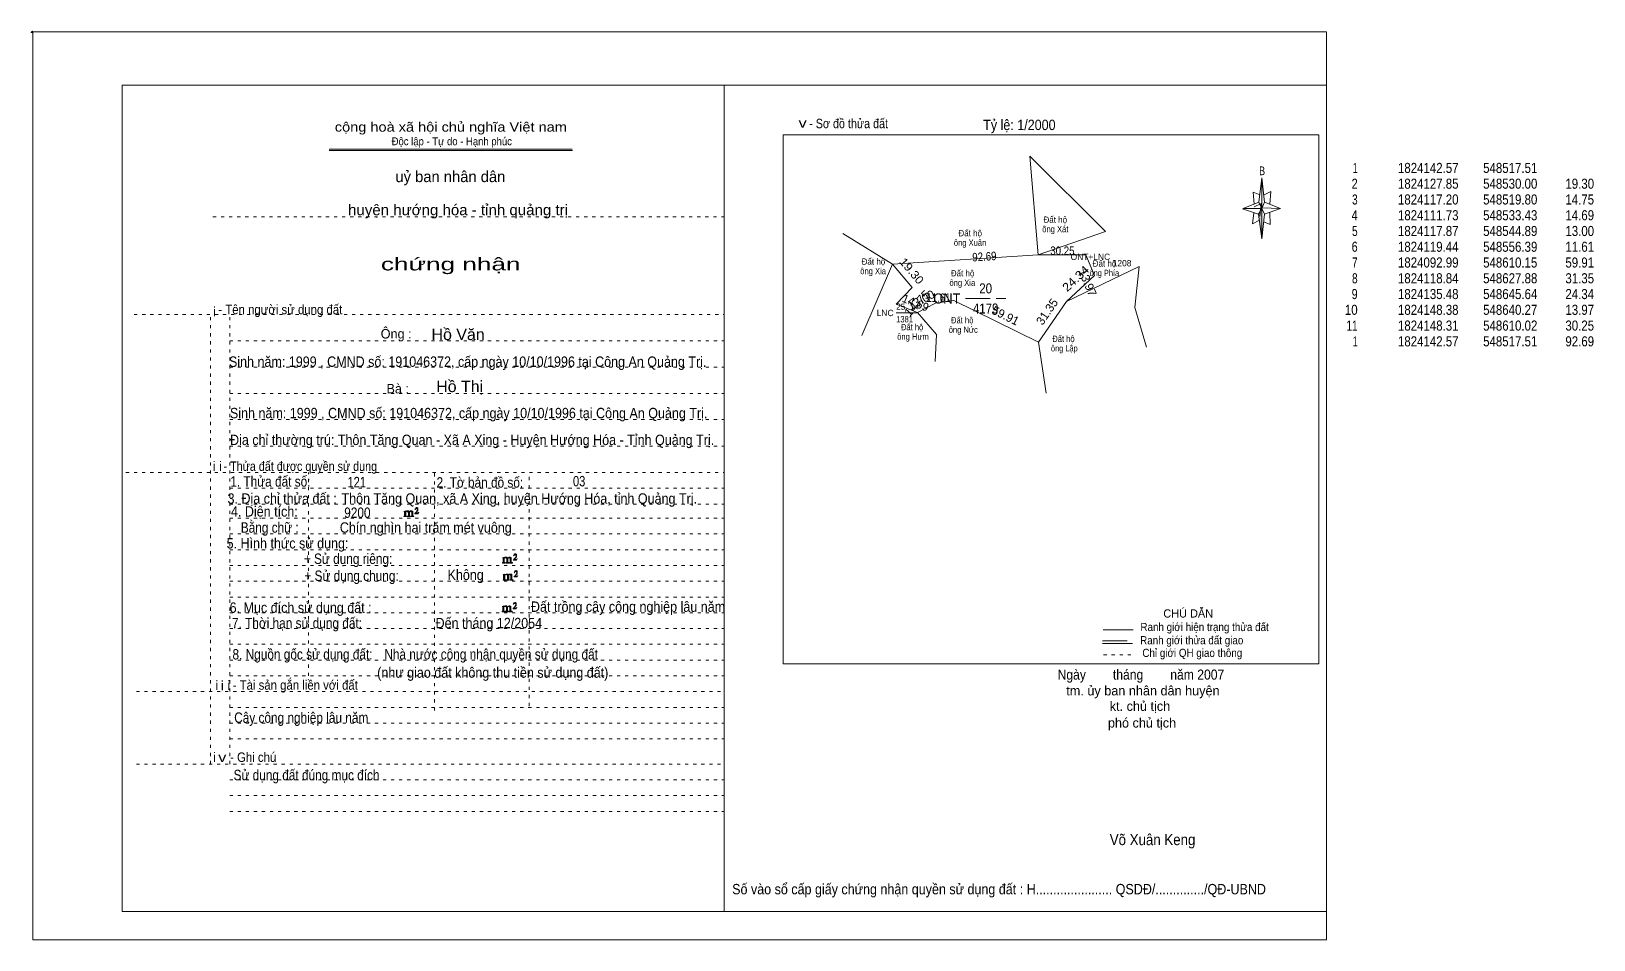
# Model space of a CAD drawing. Header units: centimetres. Extents: x -1.6 to 48, y -3.3 to 25.5.
import ezdxf
from ezdxf.enums import TextEntityAlignment as Align

# ---------------------------------------------------------------- set-up
doc = ezdxf.new("R2010")
doc.units = ezdxf.units.CM
doc.header["$LTSCALE"] = 0.13
doc.linetypes.add('DOTTED', pattern=[1.5, 0.3, -1.2])
doc.linetypes.add('LONG_DASHED', pattern=[7.5, 6, -1.5])
for name, color, linetype, lineweight in [('1', 7, 'DOTTED', 13), ('13', 7, 'Continuous', 13), ('22', 7, 'Continuous', 13), ('33', 7, 'LONG_DASHED', 13), ('4', 7, 'Continuous', 13), ('5', 7, 'Continuous', 13), ('50', 7, 'Continuous', 13)]:
    doc.layers.add(name, color=color, linetype=linetype, lineweight=lineweight)
for name, color, linetype in [('10', 7, 'Continuous'), ('23', 7, 'Continuous'), ('30', 7, 'Continuous')]:
    doc.layers.add(name, color=color, linetype=linetype)

msp = doc.modelspace()

# ---------------------------------------------------------------- hatches: boundary and pattern name
at = {"layer": '5'}
msp.add_hatch(color=256, dxfattribs=at).paths.add_polyline_path([(37.46, 19.87), (37.46, 18.91), (37.36, 19.69)])
at = {"layer": '50'}
for points in [[(10.27, 10.13), (10.27, 10.12), (10.27, 10.11), (10.25, 10.11), (10.24, 10.11), (10.24, 10.1), (10.33, 10.1), (10.33, 10.11), (10.32, 10.11), (10.31, 10.11), (10.31, 10.12), (10.31, 10.13), (10.31, 10.24), (10.31, 10.25), (10.32, 10.26), (10.34, 10.26), (10.35, 10.26), (10.36, 10.26), (10.37, 10.25), (10.39, 10.22), (10.39, 10.13), (10.37, 10.12), (10.37, 10.11), (10.36, 10.11), (10.35, 10.11), (10.35, 10.1), (10.44, 10.1), (10.44, 10.11), (10.43, 10.11), (10.42, 10.11), (10.42, 10.12), (10.42, 10.13), (10.42, 10.24), (10.44, 10.26), (10.45, 10.26), (10.46, 10.26), (10.49, 10.26), (10.49, 10.25), (10.5, 10.24), (10.5, 10.22), (10.5, 10.13), (10.5, 10.12), (10.49, 10.11), (10.49, 10.11), (10.47, 10.11), (10.47, 10.1), (10.56, 10.1), (10.56, 10.11), (10.55, 10.11), (10.54, 10.11), (10.53, 10.12), (10.53, 10.13), (10.53, 10.2), (10.53, 10.25), (10.53, 10.26), (10.52, 10.27), (10.5, 10.28), (10.47, 10.28), (10.46, 10.28), (10.44, 10.27), (10.41, 10.25), (10.41, 10.26), (10.4, 10.28), (10.39, 10.28), (10.37, 10.28), (10.35, 10.28), (10.34, 10.28), (10.32, 10.26), (10.31, 10.26), (10.31, 10.25), (10.31, 10.25), (10.31, 10.26), (10.31, 10.28), (10.24, 10.26), (10.24, 10.26), (10.25, 10.26), (10.27, 10.25), (10.27, 10.24), (10.27, 10.23)], [(10.69, 10.19), (10.72, 10.24), (10.72, 10.24), (10.71, 10.22), (10.69, 10.22), (10.68, 10.22), (10.63, 10.22), (10.66, 10.26), (10.67, 10.27), (10.69, 10.28), (10.69, 10.3), (10.69, 10.32), (10.69, 10.34), (10.69, 10.35), (10.69, 10.37), (10.68, 10.38), (10.67, 10.38), (10.66, 10.39), (10.65, 10.39), (10.63, 10.38), (10.63, 10.38), (10.62, 10.37), (10.61, 10.35), (10.59, 10.33), (10.61, 10.33), (10.61, 10.35), (10.62, 10.35), (10.63, 10.36), (10.65, 10.36), (10.66, 10.36), (10.67, 10.35), (10.68, 10.35), (10.68, 10.32), (10.68, 10.3), (10.66, 10.28), (10.66, 10.26), (10.65, 10.25), (10.59, 10.2), (10.59, 10.19)], [(13.39, 8.66), (13.39, 8.65), (13.39, 8.64), (13.38, 8.64), (13.37, 8.64), (13.37, 8.62), (13.45, 8.62), (13.45, 8.64), (13.44, 8.64), (13.43, 8.64), (13.43, 8.65), (13.43, 8.66), (13.43, 8.77), (13.43, 8.78), (13.44, 8.79), (13.47, 8.79), (13.48, 8.79), (13.49, 8.79), (13.5, 8.78), (13.51, 8.74), (13.51, 8.66), (13.5, 8.65), (13.5, 8.64), (13.49, 8.64), (13.48, 8.64), (13.48, 8.62), (13.57, 8.62), (13.57, 8.64), (13.55, 8.64), (13.54, 8.64), (13.54, 8.65), (13.54, 8.66), (13.54, 8.77), (13.57, 8.79), (13.58, 8.79), (13.59, 8.79), (13.61, 8.79), (13.61, 8.78), (13.62, 8.77), (13.62, 8.74), (13.62, 8.66), (13.62, 8.65), (13.61, 8.64), (13.61, 8.64), (13.6, 8.64), (13.6, 8.62), (13.69, 8.62), (13.69, 8.64), (13.67, 8.64), (13.66, 8.64), (13.65, 8.65), (13.65, 8.66), (13.65, 8.73), (13.65, 8.78), (13.65, 8.79), (13.64, 8.8), (13.62, 8.81), (13.6, 8.81), (13.59, 8.81), (13.57, 8.8), (13.53, 8.78), (13.53, 8.79), (13.52, 8.81), (13.51, 8.81), (13.5, 8.81), (13.48, 8.81), (13.47, 8.81), (13.44, 8.79), (13.43, 8.79), (13.43, 8.78), (13.43, 8.78), (13.43, 8.79), (13.43, 8.81), (13.37, 8.79), (13.37, 8.79), (13.38, 8.79), (13.39, 8.78), (13.39, 8.77), (13.39, 8.76)], [(13.82, 8.72), (13.84, 8.77), (13.84, 8.77), (13.83, 8.74), (13.82, 8.74), (13.81, 8.74), (13.75, 8.74), (13.79, 8.79), (13.8, 8.8), (13.82, 8.81), (13.82, 8.83), (13.82, 8.84), (13.82, 8.87), (13.82, 8.88), (13.82, 8.9), (13.81, 8.91), (13.8, 8.91), (13.79, 8.92), (13.77, 8.92), (13.75, 8.91), (13.75, 8.91), (13.74, 8.9), (13.73, 8.88), (13.72, 8.86), (13.73, 8.86), (13.73, 8.88), (13.74, 8.88), (13.75, 8.89), (13.77, 8.89), (13.79, 8.89), (13.8, 8.88), (13.81, 8.88), (13.81, 8.84), (13.81, 8.83), (13.79, 8.81), (13.79, 8.79), (13.77, 8.78), (13.72, 8.73), (13.72, 8.72)], [(13.41, 8.12), (13.41, 8.11), (13.41, 8.1), (13.4, 8.1), (13.39, 8.1), (13.39, 8.09), (13.48, 8.09), (13.48, 8.1), (13.47, 8.1), (13.45, 8.1), (13.45, 8.11), (13.45, 8.12), (13.45, 8.23), (13.45, 8.24), (13.47, 8.26), (13.49, 8.26), (13.5, 8.26), (13.51, 8.26), (13.52, 8.24), (13.53, 8.21), (13.53, 8.12), (13.52, 8.11), (13.52, 8.1), (13.51, 8.1), (13.5, 8.1), (13.5, 8.09), (13.59, 8.09), (13.59, 8.1), (13.58, 8.1), (13.57, 8.1), (13.57, 8.11), (13.57, 8.12), (13.57, 8.23), (13.59, 8.26), (13.6, 8.26), (13.61, 8.26), (13.63, 8.26), (13.63, 8.24), (13.64, 8.23), (13.64, 8.21), (13.64, 8.12), (13.64, 8.11), (13.63, 8.1), (13.63, 8.1), (13.62, 8.1), (13.62, 8.09), (13.71, 8.09), (13.71, 8.1), (13.7, 8.1), (13.69, 8.1), (13.67, 8.11), (13.67, 8.12), (13.67, 8.2), (13.67, 8.24), (13.67, 8.26), (13.66, 8.27), (13.64, 8.28), (13.62, 8.28), (13.61, 8.28), (13.59, 8.27), (13.55, 8.24), (13.55, 8.26), (13.54, 8.28), (13.53, 8.28), (13.52, 8.28), (13.5, 8.28), (13.49, 8.28), (13.47, 8.26), (13.45, 8.26), (13.45, 8.24), (13.45, 8.24), (13.45, 8.26), (13.45, 8.28), (13.39, 8.26), (13.39, 8.26), (13.4, 8.26), (13.41, 8.24), (13.41, 8.23), (13.41, 8.22)], [(13.84, 8.19), (13.86, 8.23), (13.86, 8.23), (13.85, 8.21), (13.84, 8.21), (13.83, 8.21), (13.77, 8.21), (13.81, 8.26), (13.82, 8.27), (13.84, 8.28), (13.84, 8.3), (13.84, 8.31), (13.84, 8.33), (13.84, 8.34), (13.84, 8.37), (13.83, 8.38), (13.82, 8.38), (13.81, 8.39), (13.8, 8.39), (13.77, 8.38), (13.77, 8.38), (13.76, 8.37), (13.75, 8.34), (13.74, 8.32), (13.75, 8.32), (13.75, 8.34), (13.76, 8.34), (13.77, 8.36), (13.8, 8.36), (13.81, 8.36), (13.82, 8.34), (13.83, 8.34), (13.83, 8.31), (13.83, 8.3), (13.81, 8.28), (13.81, 8.26), (13.8, 8.24), (13.74, 8.2), (13.74, 8.19)], [(13.38, 7.12), (13.38, 7.11), (13.38, 7.1), (13.37, 7.1), (13.36, 7.1), (13.36, 7.08), (13.44, 7.08), (13.44, 7.1), (13.43, 7.1), (13.42, 7.1), (13.42, 7.11), (13.42, 7.12), (13.42, 7.23), (13.42, 7.24), (13.43, 7.25), (13.46, 7.25), (13.47, 7.25), (13.48, 7.25), (13.49, 7.24), (13.5, 7.2), (13.5, 7.12), (13.49, 7.11), (13.49, 7.1), (13.48, 7.1), (13.47, 7.1), (13.47, 7.08), (13.56, 7.08), (13.56, 7.1), (13.54, 7.1), (13.53, 7.1), (13.53, 7.11), (13.53, 7.12), (13.53, 7.23), (13.56, 7.25), (13.57, 7.25), (13.58, 7.25), (13.6, 7.25), (13.6, 7.24), (13.61, 7.23), (13.61, 7.2), (13.61, 7.12), (13.61, 7.11), (13.6, 7.1), (13.6, 7.1), (13.59, 7.1), (13.59, 7.08), (13.68, 7.08), (13.68, 7.1), (13.66, 7.1), (13.65, 7.1), (13.64, 7.11), (13.64, 7.12), (13.64, 7.19), (13.64, 7.24), (13.64, 7.25), (13.63, 7.26), (13.61, 7.27), (13.59, 7.27), (13.58, 7.27), (13.56, 7.26), (13.52, 7.24), (13.52, 7.25), (13.51, 7.27), (13.5, 7.27), (13.49, 7.27), (13.47, 7.27), (13.46, 7.27), (13.43, 7.25), (13.42, 7.25), (13.42, 7.24), (13.42, 7.24), (13.42, 7.25), (13.42, 7.27), (13.36, 7.25), (13.36, 7.25), (13.37, 7.25), (13.38, 7.24), (13.38, 7.23), (13.38, 7.22)], [(13.81, 7.18), (13.83, 7.23), (13.83, 7.23), (13.82, 7.2), (13.81, 7.2), (13.8, 7.2), (13.74, 7.2), (13.78, 7.25), (13.79, 7.26), (13.81, 7.27), (13.81, 7.29), (13.81, 7.3), (13.81, 7.33), (13.81, 7.34), (13.81, 7.36), (13.8, 7.37), (13.79, 7.37), (13.78, 7.38), (13.76, 7.38), (13.74, 7.37), (13.74, 7.37), (13.73, 7.36), (13.72, 7.34), (13.71, 7.32), (13.72, 7.32), (13.72, 7.34), (13.73, 7.34), (13.74, 7.35), (13.76, 7.35), (13.78, 7.35), (13.79, 7.34), (13.8, 7.34), (13.8, 7.3), (13.8, 7.29), (13.78, 7.27), (13.78, 7.25), (13.76, 7.24), (13.71, 7.19), (13.71, 7.18)]]:
    msp.add_hatch(color=256, dxfattribs=at).paths.add_polyline_path(points)

# ---------------------------------------------------------------- linework, layer by layer
at = {"layer": '1', "linetype": 'Continuous'}
for p, q in [((1.31, -2.42), (1.31, 23.78)), ((1.31, 23.78), (39.51, 23.78)), ((20.41, -2.42), (20.41, 23.78)), ((39.51, -2.42), (39.51, 23.78)), ((7.87, 21.76), (15.58, 21.76)), ((7.87, 21.71), (15.59, 21.71)), ((37.36, 19.69), (36.85, 19.86)), ((1.31, -2.42), (39.51, -2.42))]:
    msp.add_line(p, q, dxfattribs=at)
at = {"layer": '1'}
for p, q in [((4.19, 19.61), (20.41, 19.61)), ((1.69, 16.51), (20.41, 16.51)), ((4.11, 2.25), (4.11, 16.51)), ((4.72, 2.25), (4.72, 16.51)), ((4.72, 15.68), (20.41, 15.68)), ((4.72, 14.84), (20.41, 14.84)), ((4.72, 14.01), (20.41, 14.01)), ((4.72, 13.18), (20.41, 13.18)), ((4.72, 12.34), (20.41, 12.34)), ((1.43, 11.5), (20.41, 11.5)), ((7.22, 5.05), (7.22, 11.5)), ((11.22, 3.95), (11.22, 11.5)), ((14.22, 4.09), (14.22, 11.5)), ((4.72, 11), (20.41, 11)), ((4.72, 10.5), (20.41, 10.5)), ((4.72, 10.05), (20.41, 10.05)), ((4.72, 9.55), (20.41, 9.55)), ((4.72, 9.05), (20.41, 9.05)), ((4.72, 8.55), (20.41, 8.55)), ((4.72, 8.05), (20.41, 8.05)), ((4.72, 7.55), (20.41, 7.55)), ((4.72, 7.05), (20.41, 7.05)), ((4.72, 6.55), (20.41, 6.55)), ((4.72, 6.05), (20.41, 6.05)), ((4.72, 5.55), (20.41, 5.55)), ((4.72, 5.05), (20.41, 5.05)), ((1.76, 4.55), (20.41, 4.55)), ((4.72, 4.05), (20.41, 4.05)), ((4.72, 3.55), (20.41, 3.55)), ((4.72, 3.05), (20.41, 3.05)), ((1.76, 2.25), (20.41, 2.25)), ((4.72, 1.75), (20.41, 1.75)), ((4.72, 1.25), (20.41, 1.25)), ((4.72, 0.75), (20.41, 0.75))]:
    msp.add_line(p, q, dxfattribs=at)
at = {"layer": '1', "linetype": 'Continuous'}
msp.add_lwpolyline([(-1.53, -3.32), (39.51, -3.32), (39.51, 25.48), (-1.53, 25.48)], close=True, dxfattribs=at)
msp.add_lwpolyline([(37.37, 19.49), (37.16, 19.39), (37.21, 19.74)], dxfattribs=at)
at = {"layer": '13'}
msp.add_line((25.86, 16.56), (26.54, 16.56), dxfattribs=at)
at = {"layer": '22'}
for points in [[(25.75, 18.11), (30.37, 18.4), (30.1, 21.53)], [(30.1, 21.53), (32.5, 19.14), (30.37, 18.4)], [(24.77, 15.85), (25.75, 18.11), (24.17, 19.08)], [(30.37, 18.4), (31.88, 18.4), (32.15, 17.75), (31.26, 16.92)], [(26.54, 16.57), (25.86, 16.84), (26.37, 17.37), (25.75, 18.11)], [(31.26, 16.92), (33.57, 18.03), (33.43, 16.73), (33.8, 15.47)], [(30.38, 15.63), (27.69, 16.95), (27.11, 16.87), (26.54, 16.57)], [(31.26, 16.92), (30.38, 15.63), (30.62, 14.02)], [(26.54, 16.57), (27.14, 15.88), (27.1, 15.02)]]:
    msp.add_lwpolyline(points, dxfattribs=at)
at = {"layer": '33'}
msp.add_line((28.06, 17.02), (29.34, 17.02), dxfattribs=at)
at = {"layer": '4'}
for p, q in [((32.43, 6.51), (33.38, 6.51)), ((32.41, 6.08), (33.36, 6.08))]:
    msp.add_line(p, q, dxfattribs=at)
at = {"layer": '4', "linetype": 'LONG_DASHED'}
msp.add_line((32.41, 6.16), (33.36, 6.16), dxfattribs=at)
at = {"layer": '4', "linetype": 'DOTTED'}
msp.add_line((32.44, 5.72), (33.43, 5.72), dxfattribs=at)
at = {"layer": '4'}
msp.add_lwpolyline([(22.28, 22.21), (39.27, 22.21), (39.27, 5.43), (22.28, 5.43)], close=True, dxfattribs=at)
msp.add_circle((-1.55, 25.47), 0.025, dxfattribs=at)
at = {"layer": '5'}
for p, q in [((37.37, 20.07), (37.46, 20.85)), ((37.55, 20.07), (38.05, 19.87)), ((37.55, 19.69), (37.46, 18.91)), ((37.73, 19.37), (37.52, 19.45)), ((37.71, 19.75), (37.73, 19.37))]:
    msp.add_line(p, q, dxfattribs=at)
for points in [[(37.46, 20.85), (37.55, 20.07), (37.46, 19.87)], [(37.46, 19.87), (36.87, 19.87), (37.37, 20.07), (37.55, 19.69), (38.05, 19.87), (37.46, 19.89)], [(37.46, 19.87), (37.46, 18.91), (37.36, 19.69)]]:
    msp.add_lwpolyline(points, close=True, dxfattribs=at)
for points in [[(37.4, 20.31), (37.19, 20.39), (37.22, 20.01)], [(37.53, 20.31), (37.75, 20.41), (37.71, 20.01)], [(37.46, 19.87), (37.37, 20.07), (36.87, 19.87)], [(37.22, 19.93), (37.44, 20.03), (37.4, 19.63)], [(37.46, 19.87), (37.55, 19.69), (38.05, 19.87)]]:
    msp.add_lwpolyline(points, dxfattribs=at)
at = {"layer": '50'}
for points in [[(10.27, 10.13), (10.27, 10.12), (10.27, 10.11), (10.25, 10.11), (10.24, 10.11), (10.24, 10.1), (10.33, 10.1), (10.33, 10.11), (10.32, 10.11), (10.31, 10.11), (10.31, 10.12), (10.31, 10.13), (10.31, 10.24), (10.31, 10.25), (10.32, 10.26), (10.34, 10.26), (10.35, 10.26), (10.36, 10.26), (10.37, 10.25), (10.39, 10.22), (10.39, 10.13), (10.37, 10.12), (10.37, 10.11), (10.36, 10.11), (10.35, 10.11), (10.35, 10.1), (10.44, 10.1), (10.44, 10.11), (10.43, 10.11), (10.42, 10.11), (10.42, 10.12), (10.42, 10.13), (10.42, 10.24), (10.44, 10.26), (10.45, 10.26), (10.46, 10.26), (10.49, 10.26), (10.49, 10.25), (10.5, 10.24), (10.5, 10.22), (10.5, 10.13), (10.5, 10.12), (10.49, 10.11), (10.49, 10.11), (10.47, 10.11), (10.47, 10.1), (10.56, 10.1), (10.56, 10.11), (10.55, 10.11), (10.54, 10.11), (10.53, 10.12), (10.53, 10.13), (10.53, 10.2), (10.53, 10.25), (10.53, 10.26), (10.52, 10.27), (10.5, 10.28), (10.47, 10.28), (10.46, 10.28), (10.44, 10.27), (10.41, 10.25), (10.41, 10.26), (10.4, 10.28), (10.39, 10.28), (10.37, 10.28), (10.35, 10.28), (10.34, 10.28), (10.32, 10.26), (10.31, 10.26), (10.31, 10.25), (10.31, 10.25), (10.31, 10.26), (10.31, 10.28), (10.24, 10.26), (10.24, 10.26), (10.25, 10.26), (10.27, 10.25), (10.27, 10.24), (10.27, 10.23)], [(10.69, 10.19), (10.72, 10.24), (10.72, 10.24), (10.71, 10.22), (10.69, 10.22), (10.68, 10.22), (10.63, 10.22), (10.66, 10.26), (10.67, 10.27), (10.69, 10.28), (10.69, 10.3), (10.69, 10.32), (10.69, 10.34), (10.69, 10.35), (10.69, 10.37), (10.68, 10.38), (10.67, 10.38), (10.66, 10.39), (10.65, 10.39), (10.63, 10.38), (10.63, 10.38), (10.62, 10.37), (10.61, 10.35), (10.59, 10.33), (10.61, 10.33), (10.61, 10.35), (10.62, 10.35), (10.63, 10.36), (10.65, 10.36), (10.66, 10.36), (10.67, 10.35), (10.68, 10.35), (10.68, 10.32), (10.68, 10.3), (10.66, 10.28), (10.66, 10.26), (10.65, 10.25), (10.59, 10.2), (10.59, 10.19)], [(13.39, 8.66), (13.39, 8.65), (13.39, 8.64), (13.38, 8.64), (13.37, 8.64), (13.37, 8.62), (13.45, 8.62), (13.45, 8.64), (13.44, 8.64), (13.43, 8.64), (13.43, 8.65), (13.43, 8.66), (13.43, 8.77), (13.43, 8.78), (13.44, 8.79), (13.47, 8.79), (13.48, 8.79), (13.49, 8.79), (13.5, 8.78), (13.51, 8.74), (13.51, 8.66), (13.5, 8.65), (13.5, 8.64), (13.49, 8.64), (13.48, 8.64), (13.48, 8.62), (13.57, 8.62), (13.57, 8.64), (13.55, 8.64), (13.54, 8.64), (13.54, 8.65), (13.54, 8.66), (13.54, 8.77), (13.57, 8.79), (13.58, 8.79), (13.59, 8.79), (13.61, 8.79), (13.61, 8.78), (13.62, 8.77), (13.62, 8.74), (13.62, 8.66), (13.62, 8.65), (13.61, 8.64), (13.61, 8.64), (13.6, 8.64), (13.6, 8.62), (13.69, 8.62), (13.69, 8.64), (13.67, 8.64), (13.66, 8.64), (13.65, 8.65), (13.65, 8.66), (13.65, 8.73), (13.65, 8.78), (13.65, 8.79), (13.64, 8.8), (13.62, 8.81), (13.6, 8.81), (13.59, 8.81), (13.57, 8.8), (13.53, 8.78), (13.53, 8.79), (13.52, 8.81), (13.51, 8.81), (13.5, 8.81), (13.48, 8.81), (13.47, 8.81), (13.44, 8.79), (13.43, 8.79), (13.43, 8.78), (13.43, 8.78), (13.43, 8.79), (13.43, 8.81), (13.37, 8.79), (13.37, 8.79), (13.38, 8.79), (13.39, 8.78), (13.39, 8.77), (13.39, 8.76)], [(13.82, 8.72), (13.84, 8.77), (13.84, 8.77), (13.83, 8.74), (13.82, 8.74), (13.81, 8.74), (13.75, 8.74), (13.79, 8.79), (13.8, 8.8), (13.82, 8.81), (13.82, 8.83), (13.82, 8.84), (13.82, 8.87), (13.82, 8.88), (13.82, 8.9), (13.81, 8.91), (13.8, 8.91), (13.79, 8.92), (13.77, 8.92), (13.75, 8.91), (13.75, 8.91), (13.74, 8.9), (13.73, 8.88), (13.72, 8.86), (13.73, 8.86), (13.73, 8.88), (13.74, 8.88), (13.75, 8.89), (13.77, 8.89), (13.79, 8.89), (13.8, 8.88), (13.81, 8.88), (13.81, 8.84), (13.81, 8.83), (13.79, 8.81), (13.79, 8.79), (13.77, 8.78), (13.72, 8.73), (13.72, 8.72)], [(13.41, 8.12), (13.41, 8.11), (13.41, 8.1), (13.4, 8.1), (13.39, 8.1), (13.39, 8.09), (13.48, 8.09), (13.48, 8.1), (13.47, 8.1), (13.45, 8.1), (13.45, 8.11), (13.45, 8.12), (13.45, 8.23), (13.45, 8.24), (13.47, 8.26), (13.49, 8.26), (13.5, 8.26), (13.51, 8.26), (13.52, 8.24), (13.53, 8.21), (13.53, 8.12), (13.52, 8.11), (13.52, 8.1), (13.51, 8.1), (13.5, 8.1), (13.5, 8.09), (13.59, 8.09), (13.59, 8.1), (13.58, 8.1), (13.57, 8.1), (13.57, 8.11), (13.57, 8.12), (13.57, 8.23), (13.59, 8.26), (13.6, 8.26), (13.61, 8.26), (13.63, 8.26), (13.63, 8.24), (13.64, 8.23), (13.64, 8.21), (13.64, 8.12), (13.64, 8.11), (13.63, 8.1), (13.63, 8.1), (13.62, 8.1), (13.62, 8.09), (13.71, 8.09), (13.71, 8.1), (13.7, 8.1), (13.69, 8.1), (13.67, 8.11), (13.67, 8.12), (13.67, 8.2), (13.67, 8.24), (13.67, 8.26), (13.66, 8.27), (13.64, 8.28), (13.62, 8.28), (13.61, 8.28), (13.59, 8.27), (13.55, 8.24), (13.55, 8.26), (13.54, 8.28), (13.53, 8.28), (13.52, 8.28), (13.5, 8.28), (13.49, 8.28), (13.47, 8.26), (13.45, 8.26), (13.45, 8.24), (13.45, 8.24), (13.45, 8.26), (13.45, 8.28), (13.39, 8.26), (13.39, 8.26), (13.4, 8.26), (13.41, 8.24), (13.41, 8.23), (13.41, 8.22)], [(13.84, 8.19), (13.86, 8.23), (13.86, 8.23), (13.85, 8.21), (13.84, 8.21), (13.83, 8.21), (13.77, 8.21), (13.81, 8.26), (13.82, 8.27), (13.84, 8.28), (13.84, 8.3), (13.84, 8.31), (13.84, 8.33), (13.84, 8.34), (13.84, 8.37), (13.83, 8.38), (13.82, 8.38), (13.81, 8.39), (13.8, 8.39), (13.77, 8.38), (13.77, 8.38), (13.76, 8.37), (13.75, 8.34), (13.74, 8.32), (13.75, 8.32), (13.75, 8.34), (13.76, 8.34), (13.77, 8.36), (13.8, 8.36), (13.81, 8.36), (13.82, 8.34), (13.83, 8.34), (13.83, 8.31), (13.83, 8.3), (13.81, 8.28), (13.81, 8.26), (13.8, 8.24), (13.74, 8.2), (13.74, 8.19)], [(13.38, 7.12), (13.38, 7.11), (13.38, 7.1), (13.37, 7.1), (13.36, 7.1), (13.36, 7.08), (13.44, 7.08), (13.44, 7.1), (13.43, 7.1), (13.42, 7.1), (13.42, 7.11), (13.42, 7.12), (13.42, 7.23), (13.42, 7.24), (13.43, 7.25), (13.46, 7.25), (13.47, 7.25), (13.48, 7.25), (13.49, 7.24), (13.5, 7.2), (13.5, 7.12), (13.49, 7.11), (13.49, 7.1), (13.48, 7.1), (13.47, 7.1), (13.47, 7.08), (13.56, 7.08), (13.56, 7.1), (13.54, 7.1), (13.53, 7.1), (13.53, 7.11), (13.53, 7.12), (13.53, 7.23), (13.56, 7.25), (13.57, 7.25), (13.58, 7.25), (13.6, 7.25), (13.6, 7.24), (13.61, 7.23), (13.61, 7.2), (13.61, 7.12), (13.61, 7.11), (13.6, 7.1), (13.6, 7.1), (13.59, 7.1), (13.59, 7.08), (13.68, 7.08), (13.68, 7.1), (13.66, 7.1), (13.65, 7.1), (13.64, 7.11), (13.64, 7.12), (13.64, 7.19), (13.64, 7.24), (13.64, 7.25), (13.63, 7.26), (13.61, 7.27), (13.59, 7.27), (13.58, 7.27), (13.56, 7.26), (13.52, 7.24), (13.52, 7.25), (13.51, 7.27), (13.5, 7.27), (13.49, 7.27), (13.47, 7.27), (13.46, 7.27), (13.43, 7.25), (13.42, 7.25), (13.42, 7.24), (13.42, 7.24), (13.42, 7.25), (13.42, 7.27), (13.36, 7.25), (13.36, 7.25), (13.37, 7.25), (13.38, 7.24), (13.38, 7.23), (13.38, 7.22)], [(13.81, 7.18), (13.83, 7.23), (13.83, 7.23), (13.82, 7.2), (13.81, 7.2), (13.8, 7.2), (13.74, 7.2), (13.78, 7.25), (13.79, 7.26), (13.81, 7.27), (13.81, 7.29), (13.81, 7.3), (13.81, 7.33), (13.81, 7.34), (13.81, 7.36), (13.8, 7.37), (13.79, 7.37), (13.78, 7.38), (13.76, 7.38), (13.74, 7.37), (13.74, 7.37), (13.73, 7.36), (13.72, 7.34), (13.71, 7.32), (13.72, 7.32), (13.72, 7.34), (13.73, 7.34), (13.74, 7.35), (13.76, 7.35), (13.78, 7.35), (13.79, 7.34), (13.8, 7.34), (13.8, 7.3), (13.8, 7.29), (13.78, 7.27), (13.78, 7.25), (13.76, 7.24), (13.71, 7.19), (13.71, 7.18)]]:
    msp.add_lwpolyline(points, close=True, dxfattribs=at)

# ---------------------------------------------------------------- texts
at = {"layer": '1'}
for s, height, width, p in [('cộng hoà xã hội chủ nghĩa Việt nam', 0.3, 1.15, (11.735, 22.31)), ('v', 0.3, 1.3, (22.895, 22.44)), ('- Sơ đồ thửa đất ', 0.3, 0.85, (24.4, 22.42)), ('Độc lập - Tự do - Hạnh phúc', 0.25, 0.9, (11.765, 21.88)), ('chứng nhận', 0.4, 1.55, (11.73, 17.91)), ('- Tên người sử dụng đất', 0.3, 0.9, (6.325, 16.52)), ('- Thửa đất được quyền sử dụng', 0.3, 0.85, (6.96, 11.55)), ('- Tài sản gắn liền với đất ', 0.3, 0.9, (6.85, 4.61)), ('v', 0.3, 1.3, (4.485, 2.32)), ('- Ghi chú', 0.3, 0.9, (5.465, 2.32))]:
    msp.add_text(s, height=height, dxfattribs=dict(at, width=width)).set_placement(p, align=Align.CENTER)
for s, height, p in [('uỷ ban nhân dân', 0.35, (11.72, 20.71)), ('i', 0.3, (4.235, 16.45)), ('i', 0.3, (4.225, 11.55)), ('i', 0.3, (4.425, 11.55)), ('i', 0.3, (4.315, 4.6)), ('i', 0.3, (4.485, 4.59)), ('i', 0.3, (4.695, 4.6)), ('i', 0.3, (4.235, 2.32))]:
    msp.add_text(s, height=height, dxfattribs=at).set_placement(p, align=Align.CENTER)
at = {"layer": '10', "width": 0.9}
msp.add_text('Võ Xuân Keng', height=0.35, dxfattribs=at).set_placement((33.995, -0.32), align=Align.CENTER)
at = {"layer": '13'}
for s, p in [('ONT+LNC', (32.65, 18.24)), ('LNC', (25.78, 16.46))]:
    msp.add_text(s, height=0.2, dxfattribs=at).set_placement(p, align=Align.RIGHT)
for s, p in [('1208', (32.73, 18.04)), ('25', (25.86, 16.66))]:
    msp.add_text(s, height=0.2, dxfattribs=at).set_placement(p)
at = {"layer": '13', "width": 0.9}
msp.add_text('1381', height=0.2, dxfattribs=at).set_placement((25.86, 16.26))
at = {"layer": '22', "width": 0.9}
for s, p in [('ông Hưm', (26.395, 15.71)), ('Đất hộ ', (26.4, 16.01))]:
    msp.add_text(s, height=0.2, dxfattribs=at).set_placement(p, align=Align.CENTER)
at = {"layer": '23'}
for s, width, p in [('ông Xát', 0.9, (30.91, 19.12)), ('Đất hộ', 0.95, (30.91, 19.42)), ('ông Xuân', 0.9, (28.205, 18.69)), ('Đất hộ', 0.95, (28.21, 18.99)), ('ông Xia', 0.9, (25.13, 17.79)), ('Đất hộ', 0.95, (25.14, 18.09)), ('Đất hộ', 0.95, (27.97, 17.72)), ('ông Phía', 0.85, (32.465, 17.73)), ('Đất hộ', 0.95, (32.47, 18.03)), ('ông Xia', 0.9, (27.96, 17.42)), ('Đất hộ ', 0.9, (27.99, 16.23)), ('ông Nức', 0.9, (27.99, 15.93)), ('Đất hộ ', 0.9, (31.2, 15.64)), ('ông Lập', 0.85, (31.195, 15.34))]:
    msp.add_text(s, height=0.2, dxfattribs=dict(at, width=width)).set_placement(p, align=Align.CENTER)
at = {"layer": '30'}
for s, width, p in [('1', 0.65, (40.5, 21)), ('1824142.57', 0.85, (43.7, 21)), ('548517.51', 0.85, (46.2, 21)), ('548517.51', 0.85, (46.2, 21)), ('2', 0.8, (40.5, 20.5)), ('1824127.85', 0.85, (43.7, 20.5)), ('548530.00', 0.85, (46.2, 20.5)), ('19.30', 0.85, (48, 20.5)), ('3', 0.75, (40.5, 20)), ('1824117.20', 0.85, (43.7, 20)), ('548519.80', 0.85, (46.2, 20)), ('14.75', 0.85, (48, 20)), ('4', 0.8, (40.5, 19.5)), ('1824111.73', 0.85, (43.7, 19.5)), ('548533.43', 0.85, (46.2, 19.5)), ('14.69', 0.85, (48, 19.5)), ('5', 0.75, (40.5, 19)), ('1824117.87', 0.85, (43.7, 19)), ('548544.89', 0.85, (46.2, 19)), ('13.00', 0.85, (48, 19)), ('6', 0.8, (40.5, 18.5)), ('1824119.44', 0.85, (43.7, 18.5)), ('548556.39', 0.85, (46.2, 18.5)), ('11.61', 0.85, (48, 18.5)), ('7', 0.75, (40.5, 18)), ('1824092.99', 0.85, (43.7, 18)), ('548610.15', 0.85, (46.2, 18)), ('59.91', 0.85, (48, 18)), ('8', 0.75, (40.5, 17.5)), ('1824118.84', 0.85, (43.7, 17.5)), ('548627.88', 0.85, (46.2, 17.5)), ('31.35', 0.85, (48, 17.5)), ('9', 0.8, (40.5, 17)), ('1824135.48', 0.85, (43.7, 17)), ('548645.64', 0.85, (46.2, 17)), ('24.34', 0.85, (48, 17)), ('10', 0.85, (40.5, 16.5)), ('1824148.38', 0.85, (43.7, 16.5)), ('548640.27', 0.85, (46.2, 16.5)), ('13.97', 0.85, (48, 16.5)), ('11', 0.75, (40.5, 16)), ('1824148.31', 0.85, (43.7, 16)), ('548610.02', 0.85, (46.2, 16)), ('30.25', 0.85, (48, 16)), ('1', 0.65, (40.5, 15.5)), ('1824142.57', 0.85, (43.7, 15.5)), ('548517.51', 0.85, (46.2, 15.5)), ('92.69', 0.85, (48, 15.5))]:
    msp.add_text(s, height=0.32, dxfattribs=dict(at, width=width)).set_placement(p, align=Align.RIGHT)
for s, height, rotation, width, p in [('92.69', 0.27, 3.55, 0.85, (28.667, 18.215)), ('19.30', 0.26, 310.315, 1.1, (26.255, 17.809)), ('24.34', 0.27, 43.135, 1.1, (31.648, 17.554)), ('14.75', 0.27, 46.236, 1.1, (26.626, 16.772))]:
    msp.add_text(s, height=height, rotation=rotation, dxfattribs=dict(at, width=width)).set_placement(p, align=Align.CENTER)
at = {"layer": '30', "width": 0.85}
for s, p in [('30.25', (31.135, 18.4)), ('11.61', (27.2, 16.91))]:
    msp.add_text(s, height=0.27, dxfattribs=at).set_placement(p, align=Align.CENTER)
at = {"layer": '30'}
for s, height, rotation, p in [('13.97', 0.27, 292.601, (31.81, 17.472)), ('14.69', 0.26, 338.133, (26.427, 16.761)), ('13.00', 0.27, 28.181, (26.716, 16.853)), ('31.35', 0.27, 55.555, (30.76, 16.524)), ('59.91', 0.27, 333.803, (29.27, 16.353))]:
    msp.add_text(s, height=height, rotation=rotation, dxfattribs=at).set_placement(p, align=Align.CENTER)
at = {"layer": '33', "width": 0.85}
for s, p in [('20', (28.7, 17.18)), ('4179', (28.7, 16.54))]:
    msp.add_text(s, height=0.32, dxfattribs=at).set_placement(p, align=Align.CENTER)
at = {"layer": '33', "width": 0.95}
msp.add_text('ONT', height=0.32, dxfattribs=at).set_placement((27.9, 16.86), align=Align.RIGHT)
at = {"layer": '4', "width": 0.9}
for s, height, p in [('Tỷ lệ: 1/2000', 0.33, (29.77, 22.36)), ('Ranh giới hiện trạng thửa đất', 0.2591, (35.645, 6.47)), ('Ranh giới thửa đất giao ', 0.2591, (35.28, 6.05)), ('Chỉ giới QH giao thông', 0.2591, (35.255, 5.65))]:
    msp.add_text(s, height=height, dxfattribs=at).set_placement(p, align=Align.CENTER)
at = {"layer": '4'}
msp.add_text('CHÚ DẪN', height=0.2591, dxfattribs=at).set_placement((35.125, 6.9), align=Align.CENTER)
at = {"layer": '5', "width": 0.75}
msp.add_text('B', height=0.276, dxfattribs=at).set_placement((37.47, 20.93), align=Align.CENTER)
at = {"layer": '50'}
for s, height, width, p in [('  huyện hướng hóa - tỉnh quảng trị', 0.34, 1.05, (11.83, 19.66)), ('Hồ Văn', 0.36, 1.05, (11.965, 15.7)), ('Sinh năm: 1999 , CMND số: 191046372, cấp ngày 10/10/1996 tại Công An Quảng Trị.', 0.33, 0.9, (12.27, 14.85)), ('Hồ Thị', 0.36, 1.05, (12.015, 14.05)), ('Sinh năm: 1999 , CMND số: 191046372, cấp ngày 10/10/1996 tại Công An Quảng Trị.', 0.33, 0.9, (12.3, 13.22)), ('Địa chỉ thường trú: Thôn Tăng Quan - Xã A Xing - Huyện Hướng Hóa - Tỉnh Quảng Trị.', 0.33, 0.9, (12.41, 12.37)), ('1. Thửa đất số:  ', 0.33, 0.85, (6.115, 11.05)), ('121', 0.33, 0.8, (8.75, 11.03)), ('2. Tờ bản đồ số:  ', 0.33, 0.85, (12.76, 11.02)), ('03', 0.33, 0.8, (15.805, 11.06)), ('3. Địa chỉ thửa đất : ', 0.33, 0.9, (6.44, 10.51)), ('4. Diện tích: ', 0.33, 0.9, (5.875, 10.1)), ('Thôn Tăng Quan, xã A Xing, huyện Hướng Hóa, tỉnh Quảng Trị.', 0.33, 0.9, (13.905, 10.51)), ('Bằng chữ :', 0.33, 0.85, (5.99, 9.59)), ('Chín nghìn hai trăm mét vuông', 0.33, 0.9, (10.94, 9.59)), ('9200', 0.33, 0.85, (8.77, 10.06)), ('5. Hình thức sử dụng:', 0.33, 0.9, (6.555, 9.09)), ('+ Sử dụng riêng:', 0.33, 0.85, (8.475, 8.6)), ('Không', 0.33, 0.9, (12.205, 8.09)), ('+ Sử dụng chung:', 0.33, 0.85, (8.585, 8.06)), ('Đất trồng cây công nghiệp lâu năm', 0.33, 0.9, (17.355, 7.08)), ('6. Mục đích sử dụng đất :', 0.33, 0.9, (6.97, 7.05)), ('7. Thời hạn sử dụng đất:', 0.33, 0.85, (6.855, 6.56)), ('Đến tháng 12/2054', 0.33, 0.9, (12.94, 6.56)), ('8. Nguồn gốc sử dụng đất:', 0.33, 0.85, (7.03, 5.57)), ('Nhà nước công nhận quyền sử dụng đất ', 0.33, 0.85, (13.065, 5.57)), ('(như giao đất không thu tiền sử dụng đất)', 0.33, 0.9, (13.065, 4.99)), ('Ngày        tháng        năm 2007', 0.32, 0.9, (33.625, 4.93)), ('Cây công nghiệp lâu năm', 0.33, 0.85, (6.99, 3.56)), ('Sử dụng đất đúng mục đích ', 0.33, 0.85, (7.21, 1.74)), ('Số vào sổ cấp giấy chứng nhận quyền sử dụng đất : H...................... QSDĐ/............../QĐ-UBND', 0.33, 0.9, (29.125, -1.88))]:
    msp.add_text(s, height=height, dxfattribs=dict(at, width=width)).set_placement(p, align=Align.CENTER)
for s, p in [('Ông :', (10, 15.75)), ('Bà :', (10.05, 14.01)), ('tm. ủy ban nhân dân huyện ', (33.745, 4.43)), ('kt. chủ tịch', (33.595, 3.94)), ('phó chủ tịch', (33.66, 3.41))]:
    msp.add_text(s, height=0.3, dxfattribs=at).set_placement(p, align=Align.CENTER)

doc.saveas('drawing.dxf')
